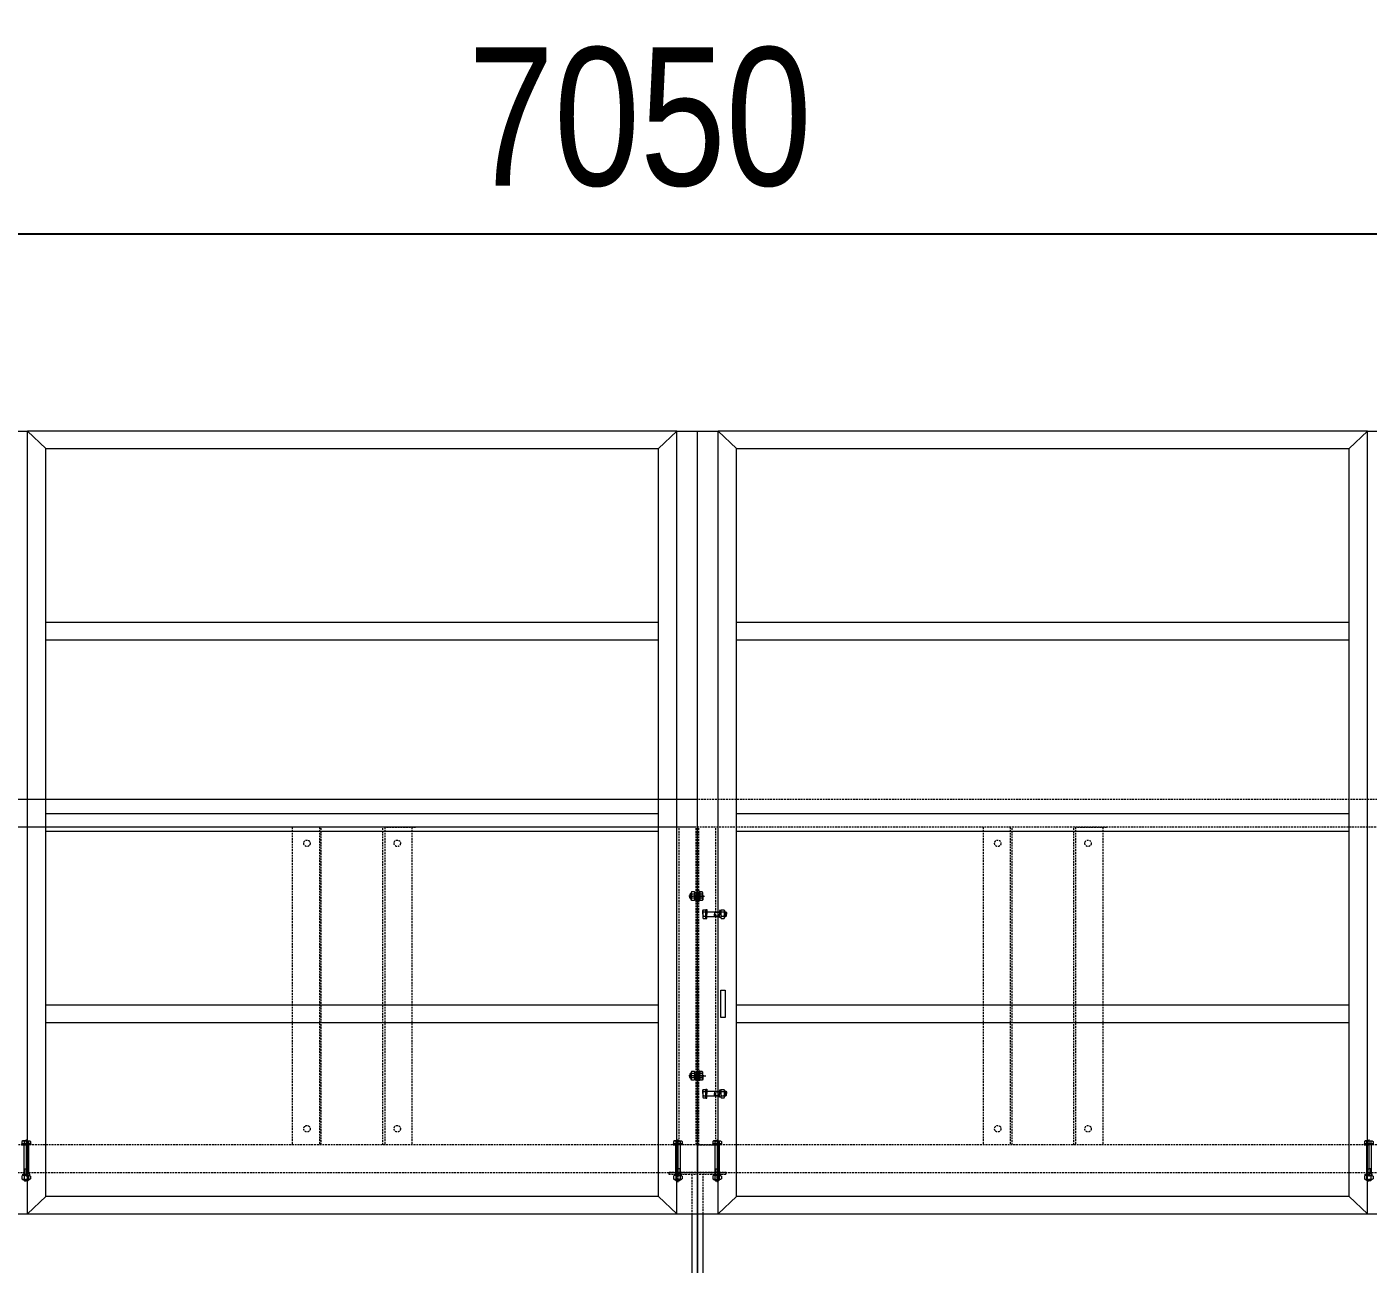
# Model space of a CAD drawing. Header units: millimetres. Extents: x -4553 to 3534, y -2660 to 2715.
# Drawn here: x -1420 to 1492, y 27 to 2715 of the extents above; entities that cross this region are included whole.
import ezdxf

# ---------------------------------------------------------------- set-up
doc = ezdxf.new("R2010")
doc.units = ezdxf.units.MM
doc.linetypes.add('K5LT_DASHED', pattern=[6, 4, -2])
for name, color, linetype in [('DIKOM_ОБЪЕКТ', 7, 'Continuous'), ('DIKOM_РАЗМЕР_ОБЪЕКТА', 7, 'Continuous'), ('Системный слой', 7, 'Continuous')]:
    doc.layers.add(name, color=color, linetype=linetype)
doc.styles.add('style1', font='arial.ttf', dxfattribs={"width": 0.8})
doc.dimstyles.new('1-50', dxfattribs={"dimtxt": 300, "dimasz": 200, "dimexe": 100, "dimexo": 0, "dimgap": 100, "dimtad": 1, "dimtxsty": 'style1', "dimcen": 200, "dimclrd": 7, "dimclre": 7, "dimclrt": 7, "dimadec": 1, "dimazin": 2, "dimtfac": 1, "dimtmove": 0, "dimatfit": 2, "dimfxl": 0, "dimlwd": 25, "dimlwe": 18, "dimarcsym": 0})

# ---------------------------------------------------------------- blocks, each defined once
blk = doc.blocks.new('U1')
at = {"layer": 'Системный слой', "color": 7, "linetype": 'K5LT_DASHED', "lineweight": 18}
for p, q in [((969.85, -324.27), (970.35, -324.27)), ((969.85, -327.27), (969.85, -324.27)), ((970.35, -324.27), (970.35, -327.27)), ((970.35, -327.27), (969.85, -327.27))]:
    blk.add_line(p, q, dxfattribs=at)
blk = doc.blocks.new('U13')
at = {"layer": 'Системный слой', "color": 7, "linetype": 'K5LT_DASHED', "lineweight": 18}
for p, q in [((967.91, -315.64), (967.95, -315.56)), ((967.91, -316.02), (967.91, -315.64)), ((967.95, -315.56), (968.23, -315.56)), ((967.95, -315.79), (968.23, -315.79)), ((968.23, -315.56), (968.23, -316.02)), ((968.33, -315.77), (969.73, -315.77)), ((969.18, -315.77), (969.18, -316.02)), ((969.18, -315.82), (969.73, -315.82)), ((970.27, -315.77), (970.4, -315.77)), ((970.27, -315.82), (970.44, -315.82)), ((970.4, -315.77), (970.48, -315.85)), ((970.4, -315.77), (970.4, -316.02)), ((970.48, -315.85), (970.48, -316.02)), ((967.91, -316.02), (967.91, -316.4)), ((967.91, -316.4), (967.95, -316.49)), ((967.95, -316.26), (968.23, -316.26)), ((967.95, -316.49), (968.23, -316.49)), ((968.23, -316.49), (968.23, -316.02)), ((968.33, -316.27), (969.73, -316.27)), ((969.18, -316.27), (969.18, -316.02)), ((969.18, -316.23), (969.73, -316.23)), ((970.27, -316.23), (970.44, -316.23)), ((970.27, -316.27), (970.4, -316.27)), ((970.4, -316.27), (970.4, -316.02)), ((970.4, -316.27), (970.48, -316.2)), ((970.48, -316.2), (970.48, -316.02))]:
    blk.add_line(p, q, dxfattribs=at)
for centre, radius, start, end in [((968.07, -315.68), 0.162, 150.866, 223.3168), ((968.49, -316.02), 0.588, 156.8627, 180), ((968.49, -316.02), 0.588, 180, 203.1373), ((968.07, -316.37), 0.162, 136.6832, 209.134)]:
    blk.add_arc(centre, radius, start, end, dxfattribs=at)
blk = doc.blocks.new('U14')
at = {"layer": 'Системный слой', "color": 7, "linetype": 'K5LT_DASHED', "lineweight": 18}
for p, q in [((968.23, -316.02), (968.23, -315.52)), ((968.23, -315.52), (968.33, -315.52)), ((968.33, -315.52), (968.33, -316.02)), ((968.23, -316.02), (968.23, -316.52)), ((968.23, -316.52), (968.33, -316.52)), ((968.33, -316.52), (968.33, -316.02))]:
    blk.add_line(p, q, dxfattribs=at)
blk = doc.blocks.new('U15')
at = {"layer": 'Системный слой', "color": 7, "linetype": 'K5LT_DASHED', "lineweight": 18}
for p, q in [((969.85, -315.64), (969.73, -315.64)), ((969.73, -315.64), (969.73, -316.02)), ((969.73, -316), (969.85, -315.96)), ((969.85, -316.02), (969.85, -315.64)), ((969.73, -316.4), (969.73, -316.02)), ((969.85, -316.05), (969.73, -316.09)), ((969.85, -316.4), (969.73, -316.4)), ((969.85, -316.02), (969.85, -316.4))]:
    blk.add_line(p, q, dxfattribs=at)
blk = doc.blocks.new('U16')
at = {"layer": 'Системный слой', "color": 7, "linetype": 'K5LT_DASHED', "lineweight": 18}
for p, q in [((969.85, -315.66), (969.91, -315.56)), ((969.85, -316.02), (969.85, -315.66)), ((969.91, -315.56), (970.21, -315.56)), ((969.91, -315.79), (970.21, -315.79)), ((970.21, -315.56), (970.27, -315.66)), ((970.27, -315.66), (970.27, -316.02)), ((969.85, -316.02), (969.85, -316.39)), ((969.85, -316.39), (969.91, -316.49)), ((969.91, -316.26), (970.21, -316.26)), ((969.91, -316.49), (970.21, -316.49)), ((970.21, -316.49), (970.27, -316.39)), ((970.27, -316.39), (970.27, -316.02))]:
    blk.add_line(p, q, dxfattribs=at)
for centre, radius, start, end in [((970.35, -316.02), 0.493, 152.0947, 180), ((969.99, -315.69), 0.129, 143.8476, 234.141), ((970.14, -315.69), 0.129, 305.859, 36.1524), ((969.78, -316.02), 0.493, 0, 27.9053), ((970.35, -316.02), 0.493, 180, 207.9053), ((969.99, -316.36), 0.129, 125.859, 216.1524), ((969.78, -316.02), 0.493, 332.0947, 0), ((970.14, -316.36), 0.129, 323.8476, 54.141)]:
    blk.add_arc(centre, radius, start, end, dxfattribs=at)
blk = doc.blocks.new('U17')
at = {"layer": 'Системный слой', "color": 7, "linetype": 'K5LT_DASHED', "lineweight": 18}
for p, q in [((967.91, -335.14), (967.95, -335.06)), ((967.91, -335.52), (967.91, -335.14)), ((967.91, -335.52), (967.91, -335.9)), ((967.91, -335.9), (967.95, -335.99)), ((967.95, -335.06), (968.23, -335.06)), ((967.95, -335.29), (968.23, -335.29)), ((967.95, -335.76), (968.23, -335.76)), ((967.95, -335.99), (968.23, -335.99)), ((968.23, -335.06), (968.23, -335.52)), ((968.23, -335.99), (968.23, -335.52)), ((968.33, -335.27), (969.73, -335.27)), ((968.33, -335.77), (969.73, -335.77)), ((969.18, -335.27), (969.18, -335.52)), ((969.18, -335.32), (969.73, -335.32)), ((969.18, -335.77), (969.18, -335.52)), ((969.18, -335.73), (969.73, -335.73)), ((970.27, -335.27), (970.4, -335.27)), ((970.27, -335.32), (970.44, -335.32)), ((970.27, -335.73), (970.44, -335.73)), ((970.27, -335.77), (970.4, -335.77)), ((970.4, -335.27), (970.48, -335.35)), ((970.4, -335.27), (970.4, -335.52)), ((970.4, -335.77), (970.4, -335.52)), ((970.4, -335.77), (970.48, -335.7)), ((970.48, -335.35), (970.48, -335.52)), ((970.48, -335.7), (970.48, -335.52))]:
    blk.add_line(p, q, dxfattribs=at)
for centre, radius, start, end in [((968.07, -335.18), 0.162, 150.866, 223.3168), ((968.49, -335.52), 0.588, 156.8627, 180), ((968.49, -335.52), 0.588, 180, 203.1373), ((968.07, -335.87), 0.162, 136.6832, 209.134)]:
    blk.add_arc(centre, radius, start, end, dxfattribs=at)
blk = doc.blocks.new('U18')
at = {"layer": 'Системный слой', "color": 7, "linetype": 'K5LT_DASHED', "lineweight": 18}
for p, q in [((968.23, -335.52), (968.23, -335.02)), ((968.23, -335.02), (968.33, -335.02)), ((968.23, -335.52), (968.23, -336.02)), ((968.23, -336.02), (968.33, -336.02)), ((968.33, -335.02), (968.33, -335.52)), ((968.33, -336.02), (968.33, -335.52))]:
    blk.add_line(p, q, dxfattribs=at)
blk = doc.blocks.new('U19')
at = {"layer": 'Системный слой', "color": 7, "linetype": 'K5LT_DASHED', "lineweight": 18}
for p, q in [((969.85, -335.14), (969.73, -335.14)), ((969.73, -335.14), (969.73, -335.52)), ((969.73, -335.5), (969.85, -335.46)), ((969.73, -335.9), (969.73, -335.52)), ((969.85, -335.55), (969.73, -335.59)), ((969.85, -335.9), (969.73, -335.9)), ((969.85, -335.52), (969.85, -335.14)), ((969.85, -335.52), (969.85, -335.9))]:
    blk.add_line(p, q, dxfattribs=at)
blk = doc.blocks.new('U20')
at = {"layer": 'Системный слой', "color": 7, "linetype": 'K5LT_DASHED', "lineweight": 18}
for p, q in [((969.85, -335.16), (969.91, -335.06)), ((969.85, -335.52), (969.85, -335.16)), ((969.85, -335.52), (969.85, -335.89)), ((969.85, -335.89), (969.91, -335.99)), ((969.91, -335.06), (970.21, -335.06)), ((969.91, -335.29), (970.21, -335.29)), ((969.91, -335.76), (970.21, -335.76)), ((969.91, -335.99), (970.21, -335.99)), ((970.21, -335.06), (970.27, -335.16)), ((970.21, -335.99), (970.27, -335.89)), ((970.27, -335.16), (970.27, -335.52)), ((970.27, -335.89), (970.27, -335.52))]:
    blk.add_line(p, q, dxfattribs=at)
for centre, radius, start, end in [((970.35, -335.52), 0.493, 152.0947, 180), ((970.35, -335.52), 0.493, 180, 207.9053), ((969.99, -335.19), 0.129, 143.8476, 234.141), ((969.99, -335.86), 0.129, 125.859, 216.1524), ((970.14, -335.19), 0.129, 305.859, 36.1524), ((969.78, -335.52), 0.493, 0, 27.9053), ((969.78, -335.52), 0.493, 332.0947, 0), ((970.14, -335.86), 0.129, 323.8476, 54.141)]:
    blk.add_arc(centre, radius, start, end, dxfattribs=at)
blk = doc.blocks.new('U61')
at = {"layer": 'Системный слой', "color": 7, "linetype": 'K5LT_DASHED', "lineweight": 18}
for p, q in [((969.07, -340.66), (968.99, -340.71)), ((968.99, -340.71), (968.99, -340.98)), ((969.45, -340.66), (969.07, -340.66)), ((969.22, -340.71), (969.22, -340.98)), ((969.45, -340.66), (969.83, -340.66)), ((969.69, -340.71), (969.69, -340.98)), ((969.83, -340.66), (969.92, -340.71)), ((969.92, -340.71), (969.92, -340.98)), ((968.99, -340.98), (969.45, -340.98)), ((969.2, -341.08), (969.2, -344.28)), ((969.92, -340.98), (969.45, -340.98)), ((969.7, -341.08), (969.7, -344.28)), ((969.2, -343.68), (969.45, -343.68)), ((969.2, -344.83), (969.2, -344.91)), ((969.2, -344.91), (969.28, -344.98)), ((969.2, -344.91), (969.45, -344.91)), ((969.25, -343.68), (969.25, -344.28)), ((969.25, -344.83), (969.25, -344.95)), ((969.28, -344.98), (969.45, -344.98)), ((969.7, -343.68), (969.45, -343.68)), ((969.7, -344.91), (969.45, -344.91)), ((969.63, -344.98), (969.45, -344.98)), ((969.7, -344.91), (969.63, -344.98)), ((969.66, -343.68), (969.66, -344.28)), ((969.66, -344.83), (969.66, -344.95)), ((969.7, -344.83), (969.7, -344.91))]:
    blk.add_line(p, q, dxfattribs=at)
for centre, radius, start, end in [((969.11, -340.83), 0.162, 46.6832, 119.134), ((969.45, -341.25), 0.588, 90, 113.1373), ((969.45, -341.25), 0.588, 66.8627, 90), ((969.8, -340.83), 0.162, 60.866, 133.3168)]:
    blk.add_arc(centre, radius, start, end, dxfattribs=at)
blk = doc.blocks.new('U62')
at = {"layer": 'Системный слой', "color": 7, "linetype": 'K5LT_DASHED', "lineweight": 18}
for p, q in [((969.45, -340.98), (968.95, -340.98)), ((968.95, -340.98), (968.95, -341.08)), ((968.95, -341.08), (969.45, -341.08)), ((969.45, -340.98), (969.95, -340.98)), ((969.95, -341.08), (969.45, -341.08)), ((969.95, -340.98), (969.95, -341.08))]:
    blk.add_line(p, q, dxfattribs=at)
blk = doc.blocks.new('U63')
at = {"layer": 'Системный слой', "color": 7, "linetype": 'K5LT_DASHED', "lineweight": 18}
for p, q in [((969.07, -344.41), (969.07, -344.28)), ((969.07, -344.28), (969.45, -344.28)), ((969.45, -344.41), (969.07, -344.41)), ((969.43, -344.28), (969.39, -344.41)), ((969.83, -344.28), (969.45, -344.28)), ((969.45, -344.41), (969.83, -344.41)), ((969.48, -344.41), (969.52, -344.28)), ((969.83, -344.41), (969.83, -344.28))]:
    blk.add_line(p, q, dxfattribs=at)
blk = doc.blocks.new('U64')
at = {"layer": 'Системный слой', "color": 7, "linetype": 'K5LT_DASHED', "lineweight": 18}
for p, q in [((969.09, -344.41), (968.99, -344.47)), ((968.99, -344.47), (968.99, -344.77)), ((968.99, -344.77), (969.09, -344.83)), ((969.45, -344.41), (969.09, -344.41)), ((969.09, -344.83), (969.45, -344.83)), ((969.22, -344.47), (969.22, -344.77)), ((969.45, -344.41), (969.82, -344.41)), ((969.82, -344.83), (969.45, -344.83)), ((969.69, -344.47), (969.69, -344.77)), ((969.82, -344.41), (969.92, -344.47)), ((969.92, -344.77), (969.82, -344.83)), ((969.92, -344.47), (969.92, -344.77))]:
    blk.add_line(p, q, dxfattribs=at)
for centre, radius, start, end in [((969.12, -344.54), 0.129, 35.859, 126.1524), ((969.12, -344.7), 0.129, 233.8476, 324.141), ((969.45, -344.9), 0.493, 90, 117.9053), ((969.45, -344.34), 0.493, 242.0947, 270), ((969.45, -344.9), 0.493, 62.0947, 90), ((969.45, -344.34), 0.493, 270, 297.9053), ((969.79, -344.54), 0.129, 53.8476, 144.141), ((969.79, -344.7), 0.129, 215.859, 306.1524)]:
    blk.add_arc(centre, radius, start, end, dxfattribs=at)
blk = doc.blocks.new('U65')
at = {"layer": 'Системный слой', "color": 7, "linetype": 'K5LT_DASHED', "lineweight": 18}
for p, q in [((964.82, -340.66), (964.74, -340.71)), ((964.74, -340.71), (964.74, -340.98)), ((965.2, -340.66), (964.82, -340.66)), ((964.97, -340.71), (964.97, -340.98)), ((965.2, -340.66), (965.58, -340.66)), ((965.44, -340.71), (965.44, -340.98)), ((965.58, -340.66), (965.67, -340.71)), ((965.67, -340.71), (965.67, -340.98)), ((964.74, -340.98), (965.2, -340.98)), ((964.95, -341.08), (964.95, -344.28)), ((965.67, -340.98), (965.2, -340.98)), ((965.45, -341.08), (965.45, -344.28)), ((964.95, -343.68), (965.2, -343.68)), ((964.95, -344.83), (964.95, -344.91)), ((964.95, -344.91), (965.03, -344.98)), ((964.95, -344.91), (965.2, -344.91)), ((965, -343.68), (965, -344.28)), ((965, -344.83), (965, -344.95)), ((965.03, -344.98), (965.2, -344.98)), ((965.45, -343.68), (965.2, -343.68)), ((965.45, -344.91), (965.2, -344.91)), ((965.38, -344.98), (965.2, -344.98)), ((965.45, -344.91), (965.38, -344.98)), ((965.41, -343.68), (965.41, -344.28)), ((965.41, -344.83), (965.41, -344.95)), ((965.45, -344.83), (965.45, -344.91))]:
    blk.add_line(p, q, dxfattribs=at)
for centre, radius, start, end in [((964.86, -340.83), 0.162, 46.6832, 119.134), ((965.2, -341.25), 0.588, 90, 113.1373), ((965.2, -341.25), 0.588, 66.8627, 90), ((965.55, -340.83), 0.162, 60.866, 133.3168)]:
    blk.add_arc(centre, radius, start, end, dxfattribs=at)
blk = doc.blocks.new('U66')
at = {"layer": 'Системный слой', "color": 7, "linetype": 'K5LT_DASHED', "lineweight": 18}
for p, q in [((965.2, -340.98), (964.7, -340.98)), ((964.7, -340.98), (964.7, -341.08)), ((964.7, -341.08), (965.2, -341.08)), ((965.2, -340.98), (965.7, -340.98)), ((965.7, -341.08), (965.2, -341.08)), ((965.7, -340.98), (965.7, -341.08))]:
    blk.add_line(p, q, dxfattribs=at)
blk = doc.blocks.new('U67')
at = {"layer": 'Системный слой', "color": 7, "linetype": 'K5LT_DASHED', "lineweight": 18}
for p, q in [((964.82, -344.41), (964.82, -344.28)), ((964.82, -344.28), (965.2, -344.28)), ((965.2, -344.41), (964.82, -344.41)), ((965.18, -344.28), (965.14, -344.41)), ((965.58, -344.28), (965.2, -344.28)), ((965.2, -344.41), (965.58, -344.41)), ((965.23, -344.41), (965.27, -344.28)), ((965.58, -344.41), (965.58, -344.28))]:
    blk.add_line(p, q, dxfattribs=at)
blk = doc.blocks.new('U68')
at = {"layer": 'Системный слой', "color": 7, "linetype": 'K5LT_DASHED', "lineweight": 18}
for p, q in [((964.84, -344.41), (964.74, -344.47)), ((964.74, -344.47), (964.74, -344.77)), ((964.74, -344.77), (964.84, -344.83)), ((965.2, -344.41), (964.84, -344.41)), ((964.84, -344.83), (965.2, -344.83)), ((964.97, -344.47), (964.97, -344.77)), ((965.2, -344.41), (965.57, -344.41)), ((965.57, -344.83), (965.2, -344.83)), ((965.44, -344.47), (965.44, -344.77)), ((965.57, -344.41), (965.67, -344.47)), ((965.67, -344.77), (965.57, -344.83)), ((965.67, -344.47), (965.67, -344.77))]:
    blk.add_line(p, q, dxfattribs=at)
for centre, radius, start, end in [((964.87, -344.54), 0.129, 35.859, 126.1524), ((964.87, -344.7), 0.129, 233.8476, 324.141), ((965.2, -344.9), 0.493, 90, 117.9053), ((965.2, -344.34), 0.493, 242.0947, 270), ((965.2, -344.9), 0.493, 62.0947, 90), ((965.2, -344.34), 0.493, 270, 297.9053), ((965.54, -344.54), 0.129, 53.8476, 144.141), ((965.54, -344.7), 0.129, 215.859, 306.1524)]:
    blk.add_arc(centre, radius, start, end, dxfattribs=at)
blk = doc.blocks.new('U85')
at = {"layer": 'Системный слой', "color": 7, "linetype": 'K5LT_DASHED', "lineweight": 18}
for p, q in [((1039.82, -340.66), (1039.74, -340.71)), ((1039.74, -340.71), (1039.74, -340.98)), ((1040.2, -340.66), (1039.82, -340.66)), ((1039.97, -340.71), (1039.97, -340.98)), ((1040.2, -340.66), (1040.58, -340.66)), ((1040.44, -340.71), (1040.44, -340.98)), ((1040.58, -340.66), (1040.67, -340.71)), ((1040.67, -340.71), (1040.67, -340.98)), ((1039.74, -340.98), (1040.2, -340.98)), ((1039.95, -341.08), (1039.95, -344.28)), ((1040.67, -340.98), (1040.2, -340.98)), ((1040.45, -341.08), (1040.45, -344.28)), ((1039.95, -343.68), (1040.2, -343.68)), ((1039.95, -344.83), (1039.95, -344.91)), ((1039.95, -344.91), (1040.03, -344.98)), ((1039.95, -344.91), (1040.2, -344.91)), ((1040, -343.68), (1040, -344.28)), ((1040, -344.83), (1040, -344.95)), ((1040.03, -344.98), (1040.2, -344.98)), ((1040.45, -343.68), (1040.2, -343.68)), ((1040.45, -344.91), (1040.2, -344.91)), ((1040.38, -344.98), (1040.2, -344.98)), ((1040.45, -344.91), (1040.38, -344.98)), ((1040.41, -343.68), (1040.41, -344.28)), ((1040.41, -344.83), (1040.41, -344.95)), ((1040.45, -344.83), (1040.45, -344.91))]:
    blk.add_line(p, q, dxfattribs=at)
for centre, radius, start, end in [((1039.86, -340.83), 0.162, 46.6832, 119.134), ((1040.2, -341.25), 0.588, 90, 113.1373), ((1040.2, -341.25), 0.588, 66.8627, 90), ((1040.55, -340.83), 0.162, 60.866, 133.3168)]:
    blk.add_arc(centre, radius, start, end, dxfattribs=at)
blk = doc.blocks.new('U86')
at = {"layer": 'Системный слой', "color": 7, "linetype": 'K5LT_DASHED', "lineweight": 18}
for p, q in [((1040.2, -340.98), (1039.7, -340.98)), ((1039.7, -340.98), (1039.7, -341.08)), ((1039.7, -341.08), (1040.2, -341.08)), ((1040.2, -340.98), (1040.7, -340.98)), ((1040.7, -341.08), (1040.2, -341.08)), ((1040.7, -340.98), (1040.7, -341.08))]:
    blk.add_line(p, q, dxfattribs=at)
blk = doc.blocks.new('U87')
at = {"layer": 'Системный слой', "color": 7, "linetype": 'K5LT_DASHED', "lineweight": 18}
for p, q in [((1039.82, -344.41), (1039.82, -344.28)), ((1039.82, -344.28), (1040.2, -344.28)), ((1040.2, -344.41), (1039.82, -344.41)), ((1040.18, -344.28), (1040.14, -344.41)), ((1040.58, -344.28), (1040.2, -344.28)), ((1040.2, -344.41), (1040.58, -344.41)), ((1040.23, -344.41), (1040.27, -344.28)), ((1040.58, -344.41), (1040.58, -344.28))]:
    blk.add_line(p, q, dxfattribs=at)
blk = doc.blocks.new('U88')
at = {"layer": 'Системный слой', "color": 7, "linetype": 'K5LT_DASHED', "lineweight": 18}
for p, q in [((1039.84, -344.41), (1039.74, -344.47)), ((1039.74, -344.47), (1039.74, -344.77)), ((1039.74, -344.77), (1039.84, -344.83)), ((1040.2, -344.41), (1039.84, -344.41)), ((1039.84, -344.83), (1040.2, -344.83)), ((1039.97, -344.47), (1039.97, -344.77)), ((1040.2, -344.41), (1040.57, -344.41)), ((1040.57, -344.83), (1040.2, -344.83)), ((1040.44, -344.47), (1040.44, -344.77)), ((1040.57, -344.41), (1040.67, -344.47)), ((1040.67, -344.77), (1040.57, -344.83)), ((1040.67, -344.47), (1040.67, -344.77))]:
    blk.add_line(p, q, dxfattribs=at)
for centre, radius, start, end in [((1039.87, -344.54), 0.129, 35.859, 126.1524), ((1039.87, -344.7), 0.129, 233.8476, 324.141), ((1040.2, -344.9), 0.493, 90, 117.9053), ((1040.2, -344.34), 0.493, 242.0947, 270), ((1040.2, -344.9), 0.493, 62.0947, 90), ((1040.2, -344.34), 0.493, 270, 297.9053), ((1040.54, -344.54), 0.129, 53.8476, 144.141), ((1040.54, -344.7), 0.129, 215.859, 306.1524)]:
    blk.add_arc(centre, radius, start, end, dxfattribs=at)
blk = doc.blocks.new('U84')
at = {"layer": 'Системный слой', "color": 7, "linetype": 'K5LT_DASHED', "lineweight": 18}
blk.add_line((1040.2, -340.51), (1040.2, -345.13), dxfattribs=at)
at = {"layer": 'Системный слой'}
for name in ['U85', 'U86', 'U88', 'U87']:
    blk.add_blockref(name, (0, 0), dxfattribs=at)
blk = doc.blocks.new('U100')
at = {"layer": 'Системный слой', "color": 7, "linetype": 'K5LT_DASHED', "lineweight": 18}
for p, q in [((894.07, -340.66), (893.99, -340.71)), ((893.99, -340.71), (893.99, -340.98)), ((894.45, -340.66), (894.07, -340.66)), ((894.22, -340.71), (894.22, -340.98)), ((894.45, -340.66), (894.83, -340.66)), ((894.69, -340.71), (894.69, -340.98)), ((894.83, -340.66), (894.92, -340.71)), ((894.92, -340.71), (894.92, -340.98)), ((893.99, -340.98), (894.45, -340.98)), ((894.2, -341.08), (894.2, -344.28)), ((894.92, -340.98), (894.45, -340.98)), ((894.7, -341.08), (894.7, -344.28)), ((894.2, -343.68), (894.45, -343.68)), ((894.2, -344.83), (894.2, -344.91)), ((894.2, -344.91), (894.28, -344.98)), ((894.2, -344.91), (894.45, -344.91)), ((894.25, -343.68), (894.25, -344.28)), ((894.25, -344.83), (894.25, -344.95)), ((894.28, -344.98), (894.45, -344.98)), ((894.7, -343.68), (894.45, -343.68)), ((894.7, -344.91), (894.45, -344.91)), ((894.63, -344.98), (894.45, -344.98)), ((894.7, -344.91), (894.63, -344.98)), ((894.66, -343.68), (894.66, -344.28)), ((894.66, -344.83), (894.66, -344.95)), ((894.7, -344.83), (894.7, -344.91))]:
    blk.add_line(p, q, dxfattribs=at)
for centre, radius, start, end in [((894.11, -340.83), 0.162, 46.6832, 119.134), ((894.45, -341.25), 0.588, 90, 113.1373), ((894.45, -341.25), 0.588, 66.8627, 90), ((894.8, -340.83), 0.162, 60.866, 133.3168)]:
    blk.add_arc(centre, radius, start, end, dxfattribs=at)
blk = doc.blocks.new('U101')
at = {"layer": 'Системный слой', "color": 7, "linetype": 'K5LT_DASHED', "lineweight": 18}
for p, q in [((894.45, -340.98), (893.95, -340.98)), ((893.95, -340.98), (893.95, -341.08)), ((893.95, -341.08), (894.45, -341.08)), ((894.45, -340.98), (894.95, -340.98)), ((894.95, -341.08), (894.45, -341.08)), ((894.95, -340.98), (894.95, -341.08))]:
    blk.add_line(p, q, dxfattribs=at)
blk = doc.blocks.new('U102')
at = {"layer": 'Системный слой', "color": 7, "linetype": 'K5LT_DASHED', "lineweight": 18}
for p, q in [((894.07, -344.41), (894.07, -344.28)), ((894.07, -344.28), (894.45, -344.28)), ((894.45, -344.41), (894.07, -344.41)), ((894.43, -344.28), (894.39, -344.41)), ((894.83, -344.28), (894.45, -344.28)), ((894.45, -344.41), (894.83, -344.41)), ((894.48, -344.41), (894.52, -344.28)), ((894.83, -344.41), (894.83, -344.28))]:
    blk.add_line(p, q, dxfattribs=at)
blk = doc.blocks.new('U103')
at = {"layer": 'Системный слой', "color": 7, "linetype": 'K5LT_DASHED', "lineweight": 18}
for p, q in [((894.09, -344.41), (893.99, -344.47)), ((893.99, -344.47), (893.99, -344.77)), ((893.99, -344.77), (894.09, -344.83)), ((894.45, -344.41), (894.09, -344.41)), ((894.09, -344.83), (894.45, -344.83)), ((894.22, -344.47), (894.22, -344.77)), ((894.45, -344.41), (894.82, -344.41)), ((894.82, -344.83), (894.45, -344.83)), ((894.69, -344.47), (894.69, -344.77)), ((894.82, -344.41), (894.92, -344.47)), ((894.92, -344.77), (894.82, -344.83)), ((894.92, -344.47), (894.92, -344.77))]:
    blk.add_line(p, q, dxfattribs=at)
for centre, radius, start, end in [((894.12, -344.54), 0.129, 35.859, 126.1524), ((894.12, -344.7), 0.129, 233.8476, 324.141), ((894.45, -344.9), 0.493, 90, 117.9053), ((894.45, -344.34), 0.493, 242.0947, 270), ((894.45, -344.9), 0.493, 62.0947, 90), ((894.45, -344.34), 0.493, 270, 297.9053), ((894.79, -344.54), 0.129, 53.8476, 144.141), ((894.79, -344.7), 0.129, 215.859, 306.1524)]:
    blk.add_arc(centre, radius, start, end, dxfattribs=at)
blk = doc.blocks.new('U99')
at = {"layer": 'Системный слой', "color": 7, "linetype": 'K5LT_DASHED', "lineweight": 18}
blk.add_line((894.45, -340.51), (894.45, -345.13), dxfattribs=at)
at = {"layer": 'Системный слой'}
for name in ['U100', 'U101', 'U103', 'U102']:
    blk.add_blockref(name, (0, 0), dxfattribs=at)
blk = doc.blocks.new('U173')
at = {"layer": 'Системный слой', "color": 7, "linetype": 'K5LT_DASHED', "lineweight": 18}
for p, q in [((966.55, -333.33), (966.48, -333.41)), ((966.48, -333.41), (966.48, -333.58)), ((966.63, -333.37), (966.51, -333.37)), ((966.63, -333.33), (966.55, -333.33)), ((966.55, -333.33), (966.55, -333.58)), ((967.48, -333.33), (967.18, -333.33)), ((967.48, -333.37), (967.18, -333.37)), ((967.85, -333.12), (967.58, -333.12)), ((967.58, -333.12), (967.58, -333.58)), ((967.85, -333.35), (967.58, -333.35)), ((967.9, -333.2), (967.85, -333.12)), ((967.9, -333.58), (967.9, -333.2)), ((966.48, -333.76), (966.48, -333.58)), ((966.55, -333.83), (966.48, -333.76)), ((966.63, -333.79), (966.51, -333.79)), ((966.55, -333.83), (966.55, -333.58)), ((966.63, -333.83), (966.55, -333.83)), ((967.48, -333.79), (967.18, -333.79)), ((967.48, -333.83), (967.18, -333.83)), ((967.58, -334.05), (967.58, -333.58)), ((967.85, -333.81), (967.58, -333.81)), ((967.85, -334.05), (967.58, -334.05)), ((967.9, -333.96), (967.85, -334.05)), ((967.9, -333.58), (967.9, -333.96))]:
    blk.add_line(p, q, dxfattribs=at)
for centre, radius, start, end in [((967.73, -333.24), 0.162, 316.6832, 29.134), ((967.31, -333.58), 0.588, 0, 23.1373), ((967.31, -333.58), 0.588, 336.8627, 0), ((967.73, -333.93), 0.162, 330.866, 43.3168)]:
    blk.add_arc(centre, radius, start, end, dxfattribs=at)
blk = doc.blocks.new('U174')
at = {"layer": 'Системный слой', "color": 7, "linetype": 'K5LT_DASHED', "lineweight": 18}
for p, q in [((967.58, -333.08), (967.48, -333.08)), ((967.48, -333.08), (967.48, -333.58)), ((967.58, -333.58), (967.58, -333.08)), ((967.48, -334.08), (967.48, -333.58)), ((967.58, -334.08), (967.48, -334.08)), ((967.58, -333.58), (967.58, -334.08))]:
    blk.add_line(p, q, dxfattribs=at)
blk = doc.blocks.new('U175')
at = {"layer": 'Системный слой', "color": 7, "linetype": 'K5LT_DASHED', "lineweight": 18}
for p, q in [((967.05, -333.58), (967.05, -333.2)), ((967.05, -333.2), (967.18, -333.2)), ((967.18, -333.2), (967.18, -333.58)), ((967.05, -333.56), (967.18, -333.51)), ((967.05, -333.58), (967.05, -333.96)), ((967.18, -333.61), (967.05, -333.65)), ((967.05, -333.96), (967.18, -333.96)), ((967.18, -333.96), (967.18, -333.58))]:
    blk.add_line(p, q, dxfattribs=at)
blk = doc.blocks.new('U176')
at = {"layer": 'Системный слой', "color": 7, "linetype": 'K5LT_DASHED', "lineweight": 18}
for p, q in [((966.69, -333.12), (966.63, -333.22)), ((966.63, -333.22), (966.63, -333.58)), ((967, -333.12), (966.69, -333.12)), ((967, -333.35), (966.69, -333.35)), ((967.05, -333.22), (967, -333.12)), ((967.05, -333.58), (967.05, -333.22)), ((966.63, -333.95), (966.63, -333.58)), ((966.69, -334.05), (966.63, -333.95)), ((967, -333.81), (966.69, -333.81)), ((967, -334.05), (966.69, -334.05)), ((967.05, -333.95), (967, -334.05)), ((967.05, -333.58), (967.05, -333.95))]:
    blk.add_line(p, q, dxfattribs=at)
for centre, radius, start, end in [((967.13, -333.58), 0.493, 152.0947, 180), ((966.77, -333.25), 0.129, 143.8476, 234.141), ((966.92, -333.25), 0.129, 305.859, 36.1524), ((966.56, -333.58), 0.493, 0, 27.9053), ((967.13, -333.58), 0.493, 180, 207.9053), ((966.77, -333.92), 0.129, 125.859, 216.1524), ((966.56, -333.58), 0.493, 332.0947, 0), ((966.92, -333.92), 0.129, 323.8476, 54.141)]:
    blk.add_arc(centre, radius, start, end, dxfattribs=at)
blk = doc.blocks.new('U177')
at = {"layer": 'Системный слой', "color": 7, "linetype": 'K5LT_DASHED', "lineweight": 18}
for p, q in [((966.55, -313.83), (966.48, -313.91)), ((966.48, -313.91), (966.48, -314.08)), ((966.48, -314.26), (966.48, -314.08)), ((966.55, -314.33), (966.48, -314.26)), ((966.63, -313.87), (966.51, -313.87)), ((966.63, -314.29), (966.51, -314.29)), ((966.63, -313.83), (966.55, -313.83)), ((966.55, -313.83), (966.55, -314.08)), ((966.55, -314.33), (966.55, -314.08)), ((966.63, -314.33), (966.55, -314.33)), ((967.48, -313.83), (967.18, -313.83)), ((967.48, -313.87), (967.18, -313.87)), ((967.48, -314.29), (967.18, -314.29)), ((967.48, -314.33), (967.18, -314.33)), ((967.85, -313.62), (967.58, -313.62)), ((967.58, -313.62), (967.58, -314.08)), ((967.85, -313.85), (967.58, -313.85)), ((967.58, -314.55), (967.58, -314.08)), ((967.85, -314.31), (967.58, -314.31)), ((967.85, -314.55), (967.58, -314.55)), ((967.9, -313.7), (967.85, -313.62)), ((967.9, -314.46), (967.85, -314.55)), ((967.9, -314.08), (967.9, -313.7)), ((967.9, -314.08), (967.9, -314.46))]:
    blk.add_line(p, q, dxfattribs=at)
for centre, radius, start, end in [((967.73, -313.74), 0.162, 316.6832, 29.134), ((967.31, -314.08), 0.588, 0, 23.1373), ((967.31, -314.08), 0.588, 336.8627, 0), ((967.73, -314.43), 0.162, 330.866, 43.3168)]:
    blk.add_arc(centre, radius, start, end, dxfattribs=at)
blk = doc.blocks.new('U178')
at = {"layer": 'Системный слой', "color": 7, "linetype": 'K5LT_DASHED', "lineweight": 18}
for p, q in [((967.58, -313.58), (967.48, -313.58)), ((967.48, -313.58), (967.48, -314.08)), ((967.48, -314.58), (967.48, -314.08)), ((967.58, -314.08), (967.58, -313.58)), ((967.58, -314.08), (967.58, -314.58)), ((967.58, -314.58), (967.48, -314.58))]:
    blk.add_line(p, q, dxfattribs=at)
blk = doc.blocks.new('U179')
at = {"layer": 'Системный слой', "color": 7, "linetype": 'K5LT_DASHED', "lineweight": 18}
for p, q in [((967.05, -314.08), (967.05, -313.7)), ((967.05, -313.7), (967.18, -313.7)), ((967.05, -314.06), (967.18, -314.01)), ((967.05, -314.08), (967.05, -314.46)), ((967.18, -314.11), (967.05, -314.15)), ((967.05, -314.46), (967.18, -314.46)), ((967.18, -313.7), (967.18, -314.08)), ((967.18, -314.46), (967.18, -314.08))]:
    blk.add_line(p, q, dxfattribs=at)
blk = doc.blocks.new('U180')
at = {"layer": 'Системный слой', "color": 7, "linetype": 'K5LT_DASHED', "lineweight": 18}
for p, q in [((966.69, -313.62), (966.63, -313.72)), ((966.63, -313.72), (966.63, -314.08)), ((966.63, -314.45), (966.63, -314.08)), ((966.69, -314.55), (966.63, -314.45)), ((967, -313.62), (966.69, -313.62)), ((967, -313.85), (966.69, -313.85)), ((967, -314.31), (966.69, -314.31)), ((967, -314.55), (966.69, -314.55)), ((967.05, -313.72), (967, -313.62)), ((967.05, -314.45), (967, -314.55)), ((967.05, -314.08), (967.05, -313.72)), ((967.05, -314.08), (967.05, -314.45))]:
    blk.add_line(p, q, dxfattribs=at)
for centre, radius, start, end in [((967.13, -314.08), 0.493, 152.0947, 180), ((967.13, -314.08), 0.493, 180, 207.9053), ((966.77, -313.75), 0.129, 143.8476, 234.141), ((966.77, -314.42), 0.129, 125.859, 216.1524), ((966.92, -313.75), 0.129, 305.859, 36.1524), ((966.56, -314.08), 0.493, 0, 27.9053), ((966.56, -314.08), 0.493, 332.0947, 0), ((966.92, -314.42), 0.129, 323.8476, 54.141)]:
    blk.add_arc(centre, radius, start, end, dxfattribs=at)
blk = doc.blocks.new('*D358')
at = {"layer": 'Defpoints', "color": 0, "transparency": 16777216}
for p in [(-3613.8, 2264.7), (-3613.8, 209.8), (3436.2, 165.1)]:
    blk.add_point(p, dxfattribs=at)
at = {"layer": 'DIKOM_РАЗМЕР_ОБЪЕКТА', "color": 7, "lineweight": 18, "transparency": 16777216}
for p, q in [((-3613.8, 209.8), (-3613.8, 2364.7)), ((3436.2, 165.1), (3436.2, 2364.7))]:
    blk.add_line(p, q, dxfattribs=at)
at = {"layer": 'DIKOM_РАЗМЕР_ОБЪЕКТА', "color": 7, "lineweight": 25, "transparency": 16777216}
blk.add_line((3236.2, 2264.7), (-3413.8, 2264.7), dxfattribs=at)
at = {"layer": 'DIKOM_РАЗМЕР_ОБЪЕКТА', "color": 7, "transparency": 16777216}
for points in [[(-3413.8, 2298), (-3413.8, 2231.4), (-3613.8, 2264.7)], [(3236.2, 2298), (3236.2, 2231.4), (3436.2, 2264.7)]]:
    blk.add_solid(points, dxfattribs=at)
at = {"layer": 'DIKOM_РАЗМЕР_ОБЪЕКТА', "color": 7, "transparency": 16777216, "insert": (-88.8, 2517.9), "char_height": 300, "attachment_point": 5, "style": 'style1'}
blk.add_mtext('7050', dxfattribs=at)

msp = doc.modelspace()

# ---------------------------------------------------------------- linework, layer by layer
at = {"layer": 'DIKOM_ОБЪЕКТ', "color": 7, "linetype": 'Continuous', "lineweight": 15}
for p, q in [((-1508.815, 1836.6), (-1418.815, 1836.6)), ((-1418.815, 136.6), (-1418.815, 1836.6)), ((-1418.815, 136.6), (-1418.815, 1836.6)), ((-1378.815, 1799.012), (-1418.815, 1836.6)), ((-8.815, 1836.6), (-1418.815, 1836.6)), ((-48.815, 1799.012), (-8.815, 1836.6)), ((-8.815, 136.6), (-8.815, 1836.6)), ((-8.815, 1836.6), (81.185, 1836.6)), ((-8.815, 136.6), (-8.815, 1836.6)), ((36.185, -2073.4), (36.185, 1836.6)), ((81.185, 136.6), (81.185, 1836.6)), ((81.185, 136.6), (81.185, 1836.6)), ((121.185, 1799.012), (81.185, 1836.6)), ((1491.185, 1836.6), (81.185, 1836.6)), ((1451.185, 1799.012), (1491.185, 1836.6)), ((1491.185, 136.6), (1491.185, 1836.6)), ((1491.185, 1836.6), (1581.185, 1836.6)), ((1491.185, 136.6), (1491.185, 1836.6)), ((-1378.815, 174.187), (-1378.815, 1799.012)), ((-1378.815, 1799.012), (-48.815, 1799.012)), ((-48.815, 174.187), (-48.815, 1799.012)), ((121.185, 174.187), (121.185, 1799.012)), ((121.185, 1799.012), (1451.185, 1799.012)), ((1451.185, 174.187), (1451.185, 1799.012)), ((-48.815, 1421.021), (-1378.815, 1421.021)), ((1451.185, 1421.021), (121.185, 1421.021)), ((-1378.815, 1383.433), (-48.815, 1383.433)), ((121.185, 1383.433), (1451.185, 1383.433)), ((36.185, 1036.6), (-1463.815, 1036.6)), ((-48.815, 1005.442), (-1378.815, 1005.442)), ((1451.185, 1005.442), (121.185, 1005.442)), ((33.185, 976.6), (-1463.815, 976.6)), ((-1378.815, 967.854), (-48.815, 967.854)), ((121.185, 967.854), (1451.185, 967.854)), ((36.185, 631.6), (36.185, -868.4)), ((-48.815, 589.863), (-1378.815, 589.863)), ((1451.185, 589.863), (121.185, 589.863)), ((-1378.815, 552.275), (-48.815, 552.275)), ((121.185, 552.275), (1451.185, 552.275)), ((-1418.815, 136.6), (-1378.815, 174.187)), ((-48.815, 174.187), (-1378.815, 174.187)), ((-8.815, 136.6), (-48.815, 174.187)), ((81.185, 136.6), (121.185, 174.187)), ((1451.185, 174.187), (121.185, 174.187)), ((1491.185, 136.6), (1451.185, 174.187)), ((-1508.815, 136.6), (-1418.815, 136.6)), ((-1418.815, 136.6), (-8.815, 136.6)), ((-8.815, 136.6), (81.185, 136.6)), ((23.685, 136.6), (23.685, -373.4)), ((48.685, -373.4), (48.685, 136.6)), ((81.185, 136.6), (1491.185, 136.6)), ((1491.185, 136.6), (1581.185, 136.6))]:
    msp.add_line(p, q, dxfattribs=at)
at = {"layer": 'Системный слой', "color": 7, "linetype": 'K5LT_DASHED', "lineweight": 18}
for p, q in [((1536.185, 1036.6), (36.185, 1036.6)), ((36.185, 226.6), (36.185, 1036.6)), ((36.185, 226.6), (36.185, 1036.6)), ((-788.815, 976.6), (-851.815, 976.6)), ((-843.815, 976.6), (-843.815, 286.6)), ((-784.815, 976.6), (-784.815, 286.6)), ((-780.815, 286.6), (-780.815, 976.6)), ((-646.815, 286.6), (-646.815, 976.6)), ((-642.815, 976.6), (-642.815, 286.6)), ((-638.815, 976.6), (-575.815, 976.6)), ((-583.815, 976.6), (-583.815, 286.6)), ((-3.815, 286.6), (-3.815, 976.6)), ((33.185, 286.6), (33.185, 976.6)), ((1533.185, 976.6), (36.185, 976.6)), ((39.185, 286.6), (39.185, 976.6)), ((76.185, 286.6), (76.185, 976.6)), ((711.185, 976.6), (648.185, 976.6)), ((656.185, 976.6), (656.185, 286.6)), ((715.185, 976.6), (715.185, 286.6)), ((719.185, 286.6), (719.185, 976.6)), ((853.185, 286.6), (853.185, 976.6)), ((857.185, 976.6), (857.185, 286.6)), ((861.185, 976.6), (924.185, 976.6)), ((916.185, 976.6), (916.185, 286.6)), ((49.585, 826.6), (17.185, 826.6)), ((48.858, 826.6), (20.522, 826.6)), ((48.858, 826.6), (20.522, 826.6)), ((23.512, 826.6), (51.848, 826.6)), ((48.435, 826.6), (25.766, 826.6)), ((46.339, 436.6), (16.744, 436.6)), ((46.339, 436.6), (16.744, 436.6)), ((49.585, 436.6), (17.185, 436.6)), ((49.946, 436.6), (25.011, 436.6)), ((26.03, 436.6), (55.626, 436.6)), ((36.185, 386.6), (36.185, 286.6)), ((36.185, 386.6), (36.185, 286.6)), ((-6.315, 298), (-6.315, 205.6)), ((-6.315, 296.558), (-6.315, 216.099)), ((78.685, 298), (78.685, 205.6)), ((78.685, 296.558), (78.685, 215.224)), ((23.685, 286.6), (-1463.815, 286.6)), ((36.185, 286.6), (-3.815, 286.6)), ((1523.685, 286.6), (36.185, 286.6)), ((36.185, 286.6), (76.185, 286.6)), ((78.685, 286.6), (78.685, 226.6)), ((78.685, 214.714), (78.685, 233.955)), ((-1463.815, 226.6), (36.185, 226.6)), ((98.685, 226.6), (-26.315, 226.6)), ((-26.315, 226.6), (-26.315, 222.6)), ((-26.315, 222.6), (98.685, 222.6)), ((-6.315, 218.772), (-6.315, 231.074)), ((23.685, 222.6), (23.685, 136.6)), ((36.185, 226.6), (1536.185, 226.6)), ((48.685, 136.6), (48.685, 222.6)), ((98.685, 222.6), (98.685, 226.6))]:
    msp.add_line(p, q, dxfattribs=at)
for centre in [(-811.815, 941.6), (-615.815, 941.6), (688.185, 941.6), (884.185, 941.6), (-811.815, 321.6), (-615.815, 321.6), (688.185, 321.6), (884.185, 321.6)]:
    msp.add_circle(centre, 7, dxfattribs=at)

# ---------------------------------------------------------------- block references
at = {"layer": 'Системный слой', "xscale": 20.00000000000009, "yscale": 20.00000000000009, "zscale": 20.00000000000009}
for name in ['U177', 'U180', 'U179', 'U178', 'U13', 'U14', 'U15', 'U16', 'U1', 'U173', 'U176', 'U175', 'U174', 'U18', 'U17', 'U19', 'U20', 'U99', 'U65', 'U61', 'U84', 'U66', 'U62', 'U68', 'U67', 'U64', 'U63']:
    msp.add_blockref(name, (-19310.415, 7108.274), dxfattribs=at)

# ---------------------------------------------------------------- dimensions: what is measured, and where the dimension line sits
at = {"layer": 'DIKOM_РАЗМЕР_ОБЪЕКТА'}
dim = msp.add_linear_dim(base=(-3613.815, 2264.687), p1=(3436.185, 165.1), p2=(-3613.815, 209.85), dimstyle='1-50', dxfattribs=at)
dim.commit()
dim.dimension.update_dxf_attribs({"geometry": '*D358', "text_midpoint": (-88.815, 2264.687), "dimtype": 160})

doc.saveas('drawing.dxf')
